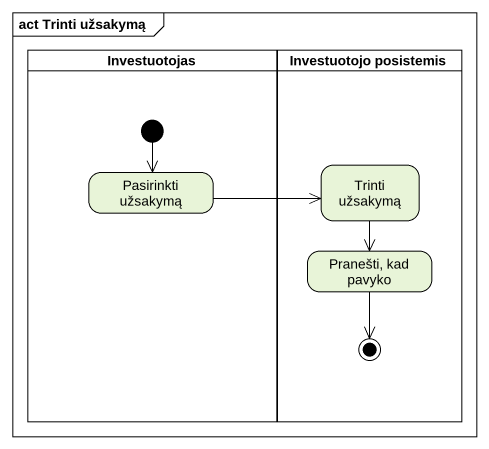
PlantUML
@startuml
mainframe act Trinti užsakymą
hide empty description
state Investuotojas <<partition>> {
  state "Pasirinkti užsakymą" as Pasirinkti_užsakymą
  [*] --> Pasirinkti_užsakymą
}
state "Investuotojo posistemis" as Investuotojo_posistemis <<partition>> {
  state "Trinti užsakymą" as Trinti_užsakymą
  state "Pranešti, kad pavyko" as Pranešti_kad_pavyko
  Pranešti_kad_pavyko --> [*]
}
Trinti_užsakymą --> Pranešti_kad_pavyko
Pasirinkti_užsakymą -right-> Trinti_užsakymą
@enduml
